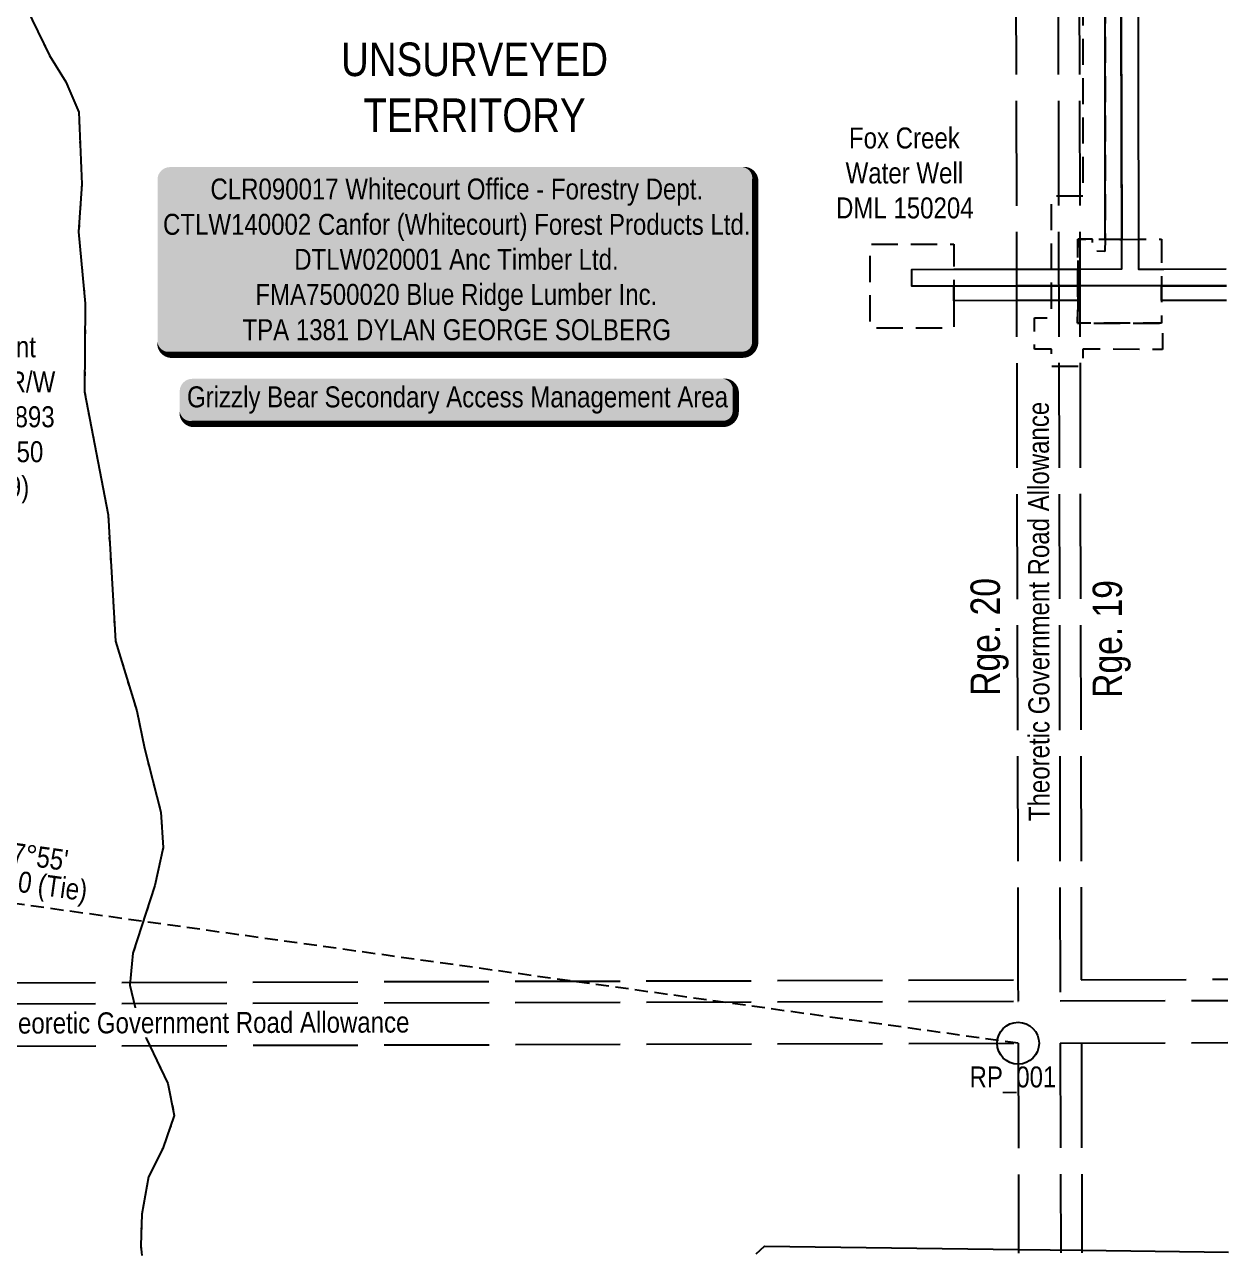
# Model space of a CAD drawing. Extents: x 507923 to 518388, y 6020717 to 6030806.
# Drawn here: x 509175 to 509749, y 6023019 to 6023606 of the extents above; entities that cross this region are included whole.
import ezdxf
from ezdxf.enums import TextEntityAlignment as Align

# ---------------------------------------------------------------- set-up
doc = ezdxf.new("R2010")
doc.units = 0
doc.header["$LTSCALE"] = 5
doc.header["$PDSIZE"] = 0.5
for name, pattern in [('foc-ACCESSROAD', [3.75, 2.5, -1.25]), ('foc-FLOWLINE', [3.75, 2.5, -1.25]), ('foc-TIELINE', [1.875, 1.25, -0.625]), ('foc-UNSURVEYED', [12.5, 10, -2.5]), ('foc-WHEELTRACKS', [2, 0.4, -1.6])]:
    doc.linetypes.add(name, pattern=pattern)
doc.layers.get('Defpoints').update_dxf_attribs({"color": 9})
for name, color, linetype in [('35', 37, 'Continuous'), ('AS-WILDLIFE-BLOCK', 131, 'Continuous'), ('C-RW', 13, 'Continuous'), ('D-TXT', 6, 'Continuous'), ('DLO', 7, 'Continuous'), ('F-EZE', 190, 'foc-FLOWLINE'), ('F-RW', 190, 'Continuous'), ('F-WS', 190, 'foc-ACCESSROAD'), ('L-BD', 7, 'Continuous'), ('L-ROAD-T', 7, 'Continuous'), ('L-TIE', 7, 'foc-TIELINE'), ('L-UNS-T', 3, 'Continuous'), ('L-USEC', 7, 'foc-UNSURVEYED'), ('T-WATER-P3', 160, 'foc-WHEELTRACKS')]:
    doc.layers.add(name, color=color, linetype=linetype)
doc.layers.add('F-RW-T', color=190, linetype='Continuous', lineweight=9)
doc.layers.add('F-WS-T', color=190, linetype='Continuous', lineweight=9)
doc.styles.add('80', font='ARIALN.TTF', dxfattribs={"height": 10})
doc.styles.add('80CG', font='ARIALN.TTF', dxfattribs={"height": 10})
doc.styles.add('80L', font='ARIALN.TTF', dxfattribs={"height": 10})
doc.styles.add('foc-LtypeFont', font='ARIALN.TTF', dxfattribs={"height": 7.35})
doc.linetypes.add('foc-TOPO-flowdirection-NOLINE', pattern='A,0,[">",foc-LtypeFont,S=0.3,R=0,X=0,Y=-0.945],-20,[">",foc-LtypeFont,S=0.3,R=0,X=0,Y=-0.945],0', length=20)
doc.dimstyles.new('Compass 5 000', dxfattribs={"dimscale": 5, "dimtxt": 9, "dimasz": 2, "dimexe": 0.2, "dimexo": 0.0625, "dimgap": 0.5, "dimtad": 0, "dimtih": 1, "dimtoh": 1, "dimzin": 0, "dimdsep": 46, "dimtxsty": '80CG', "dimcen": 0.1, "dimse1": 1, "dimse2": 1, "dimclrd": 256, "dimclrt": 256, "dimaunit": 1, "dimadec": 4, "dimazin": 0, "dimtfac": 0.06, "dimtofl": 0, "dimtmove": 0, "dimatfit": 1, "dimfxl": 0.2, "dimtolj": 1, "dimtzin": 0, "dimlwd": -1, "dimarcsym": 0})

# ---------------------------------------------------------------- blocks, each defined once
blk = doc.blocks.new('*U384')
h = blk.add_hatch(color=255)
edge = h.paths.add_edge_path()
edge.add_line((-136.5, -45.5), (136.5, -45.5))
edge.add_arc((136.5, -39.5), 6, 270, 360)
edge.add_line((142.5, -39.5), (142.5, 38))
edge.add_arc((136.5, 38), 6, 0, 90)
edge.add_line((136.5, 44), (-136.5, 44))
edge.add_arc((-136.5, 38), 6, 90, 180)
edge.add_line((-142.5, 38), (-142.5, -39.5))
edge.add_arc((-136.5, -39.5), 6, 180, 270)
at = {"color": 44, "flags": 128}
blk.add_lwpolyline([(-136.5, -45.5, 3, 3, 0), (136.5, -45.5, 3, 3, 0.414214), (142.5, -39.5, 3, 3, 0), (142.5, 38, 3, 0, 0.414214), (136.5, 44, 0, 0, 0), (-136.5, 44, 0, 0, 0.414214), (-142.5, 38, 0, 0, 0), (-142.5, -39.5, 0, 3, 0.414214)], format="xyseb", close=True, dxfattribs=at)
at = {"color": 44, "style": '80'}
blk.add_attdef('ENTER_TEXT_001', (-35.99, -5), '', height=10, dxfattribs=at)
blk = doc.blocks.new('*D473')
at = {"layer": 'Defpoints', "color": 0, "transparency": 16777216}
for p in [(509041.26, 6023352.11), (509043.24, 6023350.22), (509036.34, 6023342.99)]:
    blk.add_point(p, dxfattribs=at)
at = {"layer": 'F-RW-T', "transparency": 16777216}
for p, q in [((509048.16, 6023359.34), (509103.6, 6023417.45)), ((509103.6, 6023417.45), (509113.6, 6023417.45)), ((509027.46, 6023337.64), (509020.56, 6023330.41))]:
    blk.add_line(p, q, dxfattribs=at)
for points in [[(509046.96, 6023360.49), (509049.37, 6023358.19), (509041.26, 6023352.11)], [(509026.25, 6023338.79), (509028.67, 6023336.49), (509034.36, 6023344.88)]]:
    blk.add_solid(points, dxfattribs=at)
at = {"layer": 'F-RW-T', "transparency": 16777216, "insert": (509152.69, 6023417.45), "char_height": 10, "attachment_point": 5, "style": '80CG', "bg_fill": 3, "box_fill_scale": 1.1, "bg_fill_color": 256, "bg_fill_true_color": 13158600, "bg_fill_transparency": 0}
blk.add_mtext('\\A1;Paramount\\P10.00 P/L R/W\\PPlan 932 1893\\PPLA 930350\\P(9755-29)', dxfattribs=at)
blk = doc.blocks.new('*U387')
h = blk.add_hatch(color=255)
edge = h.paths.add_edge_path()
edge.add_line((-126.5, -11.5), (126.5, -11.5))
edge.add_arc((126.5, -5.5), 6, 270, 360)
edge.add_line((132.5, -5.5), (132.5, 4))
edge.add_arc((126.5, 4), 6, 0, 90)
edge.add_line((126.5, 10), (-126.5, 10))
edge.add_arc((-126.5, 4), 6, 90, 180)
edge.add_line((-132.5, 4), (-132.5, -5.5))
edge.add_arc((-126.5, -5.5), 6, 180, 270)
at = {"color": 131, "flags": 128}
blk.add_lwpolyline([(-126.5, -11.5, 3, 3, 0), (126.5, -11.5, 3, 3, 0.414214), (132.5, -5.5, 3, 3, 0), (132.5, 4, 3, 0, 0.414214), (126.5, 10, 0, 0, 0), (-126.5, 10, 0, 0, 0.414214), (-132.5, 4, 0, 0, 0), (-132.5, -5.5, 0, 3, 0.414214)], format="xyseb", close=True, dxfattribs=at)
at = {"color": 131, "style": '80'}
blk.add_attdef('ENTER_TEXT_001', (-35.99, -5), '', height=10, dxfattribs=at)

msp = doc.modelspace()

# ---------------------------------------------------------------- linework, layer by layer
at = {"layer": '35', "color": 3}
msp.add_circle((509648.803, 6023120.285), 9.995, dxfattribs=at)
at = {"layer": 'C-RW'}
msp.add_lwpolyline([(509523.889, 6023019.947), (509527.999, 6023023.568), (509649.011, 6023022.031), (509679.17, 6023021.648), (509749.013, 6023020.76)], dxfattribs=at)
at = {"layer": 'DLO'}
msp.add_lwpolyline([(509697.278, 6023663.75), (509697.819, 6023663.75), (509697.824, 6023661.537), (509698.192, 6023503.526), (509697.254, 6023503.527), (509690.233, 6023503.553), (509690.312, 6023663.757), (509697.278, 6023663.75)], close=True, dxfattribs=at)
at = {"layer": 'F-EZE', "flags": 128}
msp.add_lwpolyline([(509690.5, 6024068.269), (509690.507, 6024064.787), (509696.968, 6024064.798), (509704.968, 6024064.812), (509716.968, 6024064.832), (509725.94, 6024064.848), (509725.967, 6024049.865), (509705.001, 6024049.828), (509697, 6024049.814), (509690.007, 6024049.801), (509690.295, 6023944.706), (509690.407, 6023903.772), (509690.404, 6023898.02), (509684.407, 6023898.059), (509684.445, 6023903.771), (509677.308, 6023903.781), (509677.338, 6023889.528), (509677.355, 6023881.528), (509677.37, 6023874.528), (509677.392, 6023863.822), (509684.443, 6023863.878), (509684.424, 6023869.506), (509690.421, 6023869.527), (509690.404, 6023863.771), (509690.4, 6023861.536), (509690.271, 6023703.756), (509690.264, 6023698.026), (509684.268, 6023698.119), (509684.355, 6023703.777), (509677.73, 6023703.77), (509677.313, 6023703.77), (509677.274, 6023663.777), (509677.815, 6023663.777), (509684.335, 6023663.785), (509684.319, 6023669.517), (509690.316, 6023669.535), (509690.312, 6023663.757), (509690.223, 6023503.553), (509690.209, 6023497.819), (509684.212, 6023497.851), (509684.243, 6023503.586), (509678.153, 6023503.596), (509677.237, 6023503.598), (509677.217, 6023489.39), (509677.206, 6023481.389), (509677.195, 6023476.732), (509677.192, 6023474.39), (509677.179, 6023463.605), (509678.238, 6023463.605), (509717.179, 6023463.569), (509717.646, 6023463.568), (509717.634, 6023451.075), (509679.666, 6023451.115), (509679.654, 6023442.867), (509678.281, 6023442.869), (509664.65, 6023442.882), (509664.663, 6023451.125), (509656.658, 6023451.133), (509656.672, 6023466.128), (509664.687, 6023466.121), (509664.699, 6023474.363), (509664.711, 6023481.363), (509664.723, 6023489.364), (509664.778, 6023524.33), (509678.109, 6023524.316), (509679.728, 6023524.313), (509679.794, 6023643.078), (509677.858, 6023643.08), (509664.766, 6023643.09), (509664.775, 6023653.748), (509664.84, 6023724.512), (509677.355, 6023724.499), (509677.686, 6023724.499), (509679.796, 6023724.497), (509679.901, 6023843.074), (509677.436, 6023843.076), (509664.9, 6023843.091), (509664.922, 6023874.523), (509664.927, 6023881.523), (509664.932, 6023889.523), (509664.957, 6023924.54), (509677.264, 6023924.538), (509679.923, 6023924.537), (509679.858, 6023944.674), (509679.517, 6024049.776), (509677, 6024049.766), (509646.841, 6024049.637), (509645.332, 6024049.63), (509634.009, 6024049.64), (509624.015, 6024049.649), (509613.078, 6024049.659), (509611.645, 6024049.661), (509611.586, 6024064.653), (509613.092, 6024064.655), (509624.024, 6024064.674), (509634.019, 6024064.691), (509646.81, 6024064.713), (509676.969, 6024064.764), (509684.509, 6024064.777), (509684.503, 6024068.257), (509690.5, 6024068.269)], close=True, dxfattribs=at)
at = {"layer": 'F-RW', "flags": 128}
for points in [[(509748.041, 6023481.401), (509718.244, 6023481.32), (509678.2, 6023481.392), (509648.041, 6023481.328), (509618.202, 6023481.265), (509598.202, 6023481.223), (509598.185, 6023489.223), (509618.219, 6023489.265), (509648.024, 6023489.328), (509678.183, 6023489.392), (509698.223, 6023489.434), (509698.197, 6023501.265), (509697.824, 6023661.537)], [(509705.848, 6023661.536), (509706.198, 6023501.316), (509706.224, 6023489.287), (509718.211, 6023489.32), (509748.024, 6023489.401)], [(509748.056, 6023474.401), (509718.244, 6023474.32), (509717.188, 6023474.317), (509717.193, 6023476.497), (509717.21, 6023481.322), (509718.244, 6023481.32), (509748.041, 6023481.401)]]:
    msp.add_lwpolyline(points, dxfattribs=at)
msp.add_lwpolyline([(509648.056, 6023474.328), (509618.202, 6023474.265), (509618.202, 6023481.265), (509648.041, 6023481.328), (509664.711, 6023481.363), (509677.206, 6023481.389), (509677.195, 6023476.732), (509677.192, 6023474.39), (509664.699, 6023474.363), (509648.056, 6023474.328)], close=True, dxfattribs=at)
at = {"layer": 'F-WS', "flags": 128}
for points in [[(509618.202, 6023474.265), (509618.244, 6023461.223), (509578.244, 6023461.223), (509578.244, 6023501.223), (509618.244, 6023501.223), (509618.219, 6023489.265), (509618.202, 6023481.265), (509618.202, 6023474.265)], [(509697.254, 6023503.527), (509698.192, 6023503.526), (509706.193, 6023503.544), (509717.217, 6023503.568), (509717.218, 6023489.317), (509717.219, 6023483.496), (509717.21, 6023481.322), (509717.193, 6023476.497), (509717.188, 6023474.317), (509717.179, 6023463.569), (509678.238, 6023463.605), (509677.179, 6023463.605), (509677.192, 6023474.39), (509677.195, 6023476.732), (509677.206, 6023481.389), (509677.212, 6023483.732), (509677.222, 6023489.39), (509677.237, 6023503.598), (509678.153, 6023503.596), (509684.243, 6023503.586), (509690.231, 6023503.553), (509697.254, 6023503.527)]]:
    msp.add_lwpolyline(points, close=True, dxfattribs=at)
at = {"layer": 'L-USEC'}
for p, q in [((509647.063, 6023944.569), (509648.74, 6023150.444)), ((509667.18, 6023944.612), (509668.878, 6023140.466)), ((509677.243, 6023944.633), (509678.92, 6023150.508)), ((508846.613, 6023148.288), (509648.721, 6023150.465)), ((509648.708, 6023150.465), (509648.74, 6023150.465)), ((509648.74, 6023150.444), (509648.761, 6023140.402)), ((509678.92, 6023150.561), (509748.739, 6023150.782)), ((508846.64, 6023138.225), (509648.749, 6023140.402)), ((509648.74, 6023140.402), (509648.761, 6023140.402)), ((509668.878, 6023140.466), (509748.76, 6023140.718)), ((508846.695, 6023118.108), (509648.803, 6023120.285)), ((509648.803, 6023120.285), (509649.015, 6023020.286)), ((509668.92, 6023120.349), (509748.803, 6023120.602)), ((509668.92, 6023120.349), (509669.131, 6023020.341)), ((509678.983, 6023120.381), (509679.194, 6023020.368))]:
    msp.add_line(p, q, dxfattribs=at)
at = {"layer": 'T-WATER-P3', "flags": 128}
msp.add_lwpolyline([(509163.351, 6024135.016), (509164.363, 6024108.09), (509168.932, 6024089.314), (509183.505, 6024060.674), (509187.725, 6024046.259), (509188.574, 6024028.873), (509186.537, 6024008.553), (509176.528, 6023994.341), (509137.824, 6023972.041), (509126.252, 6023962.258), (509106.488, 6023939.223), (509103.024, 6023923.061), (509106.071, 6023908.419), (509113.088, 6023888.376), (509130.734, 6023862.719), (509152.597, 6023842.396), (509167.858, 6023814.332), (509188.276, 6023794.267), (509191.83, 6023779.573), (509184.22, 6023765.097), (509157.764, 6023729.7), (509151.566, 6023716.401), (509149.512, 6023701.449), (509161.184, 6023668.345), (509167.538, 6023636.188), (509173.315, 6023619.794), (509187.214, 6023591.212), (509195.029, 6023578.593), (509201.086, 6023564.095), (509202.587, 6023529.908), (509201.024, 6023507.07), (509204.211, 6023472.997), (509203.871, 6023430.791), (509215.048, 6023372.231), (509218.614, 6023312.019), (509228.758, 6023278.714), (509232.394, 6023260.971), (509240.232, 6023230.384), (509241.386, 6023213.551), (509237.377, 6023195.473), (509226.869, 6023163.212), (509225.474, 6023148), (509229.665, 6023130.018), (509243.552, 6023101.139), (509246.657, 6023085.916), (509241.195, 6023070.185), (509234.385, 6023056.537), (509231.192, 6023038.833), (509230.655, 6023023.837), (509231.17, 6023019.152)], dxfattribs=at)
at = {"layer": 'T-WATER-P3', "linetype": 'foc-TOPO-flowdirection-NOLINE', "flags": 128}
msp.add_lwpolyline([(509163.351, 6024135.016), (509164.363, 6024108.09), (509168.932, 6024089.314), (509183.505, 6024060.674), (509187.725, 6024046.259), (509188.574, 6024028.873), (509186.537, 6024008.553), (509176.528, 6023994.341), (509137.824, 6023972.041), (509126.252, 6023962.258), (509106.488, 6023939.223), (509103.024, 6023923.061), (509106.071, 6023908.419), (509113.088, 6023888.376), (509130.734, 6023862.719), (509152.597, 6023842.396), (509167.858, 6023814.332), (509188.276, 6023794.267), (509191.83, 6023779.573), (509184.22, 6023765.097), (509157.764, 6023729.7), (509151.566, 6023716.401), (509149.512, 6023701.449), (509161.184, 6023668.345), (509167.538, 6023636.188), (509173.315, 6023619.794), (509187.214, 6023591.212), (509195.029, 6023578.593), (509201.086, 6023564.095), (509202.587, 6023529.908), (509201.024, 6023507.07), (509204.211, 6023472.997), (509203.871, 6023430.791), (509215.048, 6023372.231), (509218.614, 6023312.019), (509228.758, 6023278.714), (509232.394, 6023260.971), (509240.232, 6023230.384), (509241.386, 6023213.551), (509237.377, 6023195.473), (509226.869, 6023163.212), (509225.474, 6023148), (509229.665, 6023130.018), (509243.552, 6023101.139), (509246.657, 6023085.916), (509241.195, 6023070.185), (509234.385, 6023056.537), (509231.192, 6023038.833), (509230.655, 6023023.837), (509231.17, 6023019.152)], dxfattribs=at)

# ---------------------------------------------------------------- block references
at = {"layer": 'AS-WILDLIFE-BLOCK'}
ref = msp.add_blockref('*U384', (509381.065, 6023494.003), dxfattribs=dict(at, xscale=0.9994667800000024, yscale=0.9994667800000024, zscale=0.9994667800000024))
ref.add_attrib('ENTER_TEXT_001', 'CLR090017 Whitecourt Office - Forestry Dept.', (509263.87, 6023522.536), dxfattribs={"layer": '0', "color": 44, "height": 9.99467, "style": '80'})
ref.add_attrib('ENTER_TEXT_002', 'CTLW140002 Canfor (Whitecourt) Forest Products Ltd.', (509241.28, 6023505.701), dxfattribs={"layer": '0', "color": 44, "height": 9.99467, "style": '80'})
ref.add_attrib('ENTER_TEXT_003', 'DTLW020001 Anc Timber Ltd.', (509303.804, 6023489.002), dxfattribs={"layer": '0', "color": 44, "height": 9.99467, "style": '80'})
ref.add_attrib('ENTER_TEXT_004', 'FMA7500020 Blue Ridge Lumber Inc.', (509285.284, 6023472.303), dxfattribs={"layer": '0', "color": 44, "height": 9.99467, "style": '80'})
ref.add_attrib('ENTER_TEXT_005', 'TPA 1381 DYLAN GEORGE SOLBERG', (509279.138, 6023455.468), dxfattribs={"layer": '0', "color": 44, "height": 9.99467, "style": '80'})
ref = msp.add_blockref('*U387', (509381.717, 6023427.051), dxfattribs=at)
ref.add_attrib('ENTER_TEXT_001', 'Grizzly Bear Secondary Access Management Area', (509252.706, 6023423.433), dxfattribs={"layer": '0', "color": 131, "height": 10, "style": '80'})

# ---------------------------------------------------------------- texts
at = {"layer": '35', "color": 3, "style": '80'}
msp.add_attdef('RP_001', (509625.655, 6023099.221), 'RP', height=9.9947, dxfattribs=at)
at = {"layer": 'D-TXT', "color": 3, "insert": (509684.324, 6023284.955), "char_height": 13.9925, "attachment_point": 1, "rotation": 90, "style": '80L', "bg_fill": 3, "box_fill_scale": 1.15, "bg_fill_color": 256, "bg_fill_true_color": 256, "bg_fill_transparency": 0}
msp.add_mtext_dynamic_manual_height_columns('Rge. 19', width=55.58611, gutter_width=47.5, heights=[0], dxfattribs=at)
at = {"layer": 'F-WS-T', "insert": (509561.511, 6023556.855), "char_height": 10, "attachment_point": 1, "style": '80L'}
msp.add_mtext_dynamic_manual_height_columns('\\pi6.67379;Fox Creek\\P\\pi5.08102;Water Well\\P\\pi0.50735;DML 150204', width=65.18251, gutter_width=50, heights=[0], dxfattribs=at)
at = {"layer": 'L-BD', "style": '80L'}
for s, height, p in [("277°55'", 9.9947, (509176.34, 6023210.05)), ('1013.0 (Tie)', 9.99465, (509174.376, 6023195.944))]:
    msp.add_text(s, height=height, rotation=352.0716, dxfattribs=at).set_placement(p, align=Align.MIDDLE)
at = {"layer": 'L-ROAD-T', "style": '80L'}
msp.add_text('Theoretic Government Road Allowance', height=10, rotation=90.101101, dxfattribs=at).set_placement((509658.62, 6023326.13), align=Align.MIDDLE_CENTER)
at = {"layer": 'L-UNS-T', "color": 3, "insert": (509389.749, 6023575.922), "char_height": 16, "attachment_point": 5, "style": '80L'}
msp.add_mtext_dynamic_manual_height_columns('UNSURVEYED TERRITORY', width=126.41375, gutter_width=47.5, heights=[0], dxfattribs=at)

# ---------------------------------------------------------------- next in the draw order: texts
at = {"layer": 'D-TXT', "color": 3, "insert": (509626.132, 6023285.935), "char_height": 13.9925, "attachment_point": 1, "rotation": 90, "style": '80L', "bg_fill": 3, "box_fill_scale": 1.15, "bg_fill_color": 256, "bg_fill_true_color": 256, "bg_fill_transparency": 0}
msp.add_mtext_dynamic_manual_height_columns('Rge. 20', width=55.51926, gutter_width=47.5, heights=[0], dxfattribs=at)
at = {"layer": 'L-ROAD-T', "insert": (509258.737, 6023135.121), "char_height": 10, "width": 201.0016, "attachment_point": 2, "rotation": 0.155493, "style": '80L', "bg_fill": 3, "box_fill_scale": 1.2, "bg_fill_color": 256, "bg_fill_transparency": 0}
msp.add_mtext('Theoretic Government Road Allowance', dxfattribs=at)

# ---------------------------------------------------------------- next in the draw order: dimensions: what is measured, and where the dimension line sits
at = {"layer": 'F-RW-T'}
dim = msp.add_linear_dim(base=(509041.261, 6023352.109), p1=(509036.343, 6023342.988), p2=(509043.242, 6023350.219), angle=46.348129, text='Paramount\\P10.00 P/L R/W\\PPlan 932 1893\\PPLA 930350\\P(9755-29)', dimstyle='Compass 5 000', override={"dimtfill": 1}, dxfattribs=at)
dim.commit()
dim.dimension.update_dxf_attribs({"geometry": '*D473', "text_midpoint": (509152.686, 6023417.453), "dimtype": 161})

# ---------------------------------------------------------------- next in the draw order: linework, layer by layer
at = {"layer": 'L-TIE', "flags": 128}
msp.add_lwpolyline([(509648.803, 6023120.285), (508646.051, 6023259.935)], dxfattribs=at)

doc.saveas('drawing.dxf')
